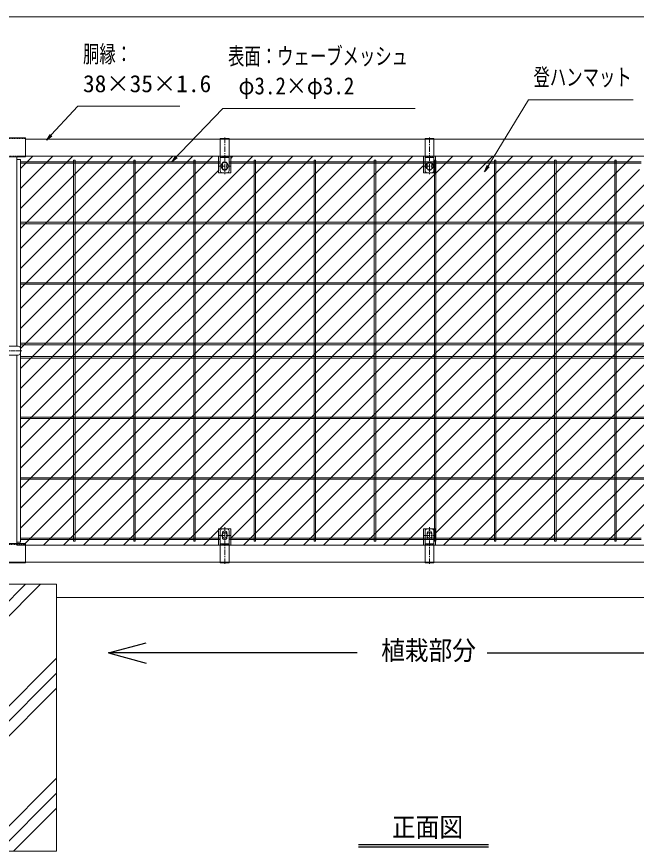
# Model space of a CAD drawing. Units: millimetres, scale not verified. Extents: x -3338 to 3345, y -2362 to 2363.
# Drawn here: x -2075 to -683, y -569 to 1307 of the extents above; entities that cross this region are included whole.
import ezdxf
from ezdxf.enums import TextEntityAlignment as Align

# ---------------------------------------------------------------- set-up
doc = ezdxf.new("R2010")
doc.units = ezdxf.units.MM
doc.header["$LTSCALE"] = 10
for name, pattern in [('USER1', [2, 1.25, -0.25, 0.25, -0.25]), ('USER2', [0.375, 0.25, -0.125]), ('USER3', [1.125, 0.75, -0.125, 0.125, -0.125])]:
    doc.linetypes.add(name, pattern=pattern)
for name, color, linetype, lineweight in [('0-0_寸法', 7, 'Continuous', 13), ('0-1_基礎', 7, 'Continuous', 13), ('0-4_胴縁', 7, 'Continuous', 13), ('0-5_継手', 7, 'Continuous', 13), ('0-6_0', 7, 'Continuous', 13), ('0-8_押え板', 6, 'Continuous', 13), ('0-9_EXTCNT-LMEC0', 4, 'Continuous', 25), ('0-A_バンド', 4, 'Continuous', 13), ('0-B_WM', 30, 'Continuous', 13), ('0-C_BN', 4, 'Continuous', 25), ('0-D_マット', 92, 'Continuous', 9)]:
    doc.layers.add(name, color=color, linetype=linetype, lineweight=lineweight)
doc.styles.add('ＭＳ ゴシック', font='')
doc.styles.get('ＭＳ ゴシック').set_extended_font_data('MS Gothic')

# ---------------------------------------------------------------- blocks, each defined once
blk = doc.blocks.new('_Open')
at = {"layer": '0-6_0', "lineweight": 25}
blk.add_line((-10, 1.667), (0, 0), dxfattribs=at)
blk.add_lwpolyline([(-10, -1.667), (0, 0), (-10, 0)], dxfattribs=at)

msp = doc.modelspace()

# ---------------------------------------------------------------- linework, layer by layer
at = {"layer": '0-0_寸法'}
msp.add_line((-2120.13, 1306.82), (-150.13, 1306.82), dxfattribs=at)
for points in [[(-690.47, 1120.24), (-925.65, 1120.24), (-1023.26, 959.26)], [(-1707.96, 1105.48), (-1937.24, 1105.48), (-2006.8, 1030.54)], [(-1179.58, 1100.62), (-1611.61, 1100.62), (-1725.38, 981.92)]]:
    msp.add_lwpolyline(points, dxfattribs=at)
at = {"layer": '0-1_基礎'}
for p, q in [((-2045.13, 31.24), (-2109.73, 31.24)), ((-1985.13, 31.24), (-2109.73, 31.24)), ((-1985.13, 31.24), (-2109.73, 31.24)), ((-2109.73, -57.52), (-2020.97, 31.24)), ((-2109.73, -23.84), (-2054.64, 31.24)), ((-285.13, 1.24), (-1985.13, 1.24)), ((-2285.13, -434.97), (-1985.13, -134.97)), ((-2285.13, -468.65), (-1985.13, -168.65)), ((-2285.13, -502.32), (-1985.13, -202.32)), ((-2149.5, -568.76), (-1985.13, -404.38)), ((-2115.83, -568.76), (-1985.13, -438.06)), ((-2082.15, -568.76), (-1985.13, -471.73)), ((-2045.13, -568.76), (-2225.13, -568.76))]:
    msp.add_line(p, q, dxfattribs=at)
msp.add_lwpolyline([(-1985.13, 31.24), (-1985.13, -568.76), (-2285.13, -568.76)], dxfattribs=at)
msp.add_lwpolyline([(-1985.13, 31.24), (-1985.13, -568.76), (-2285.13, -568.76)], dxfattribs=at)
at = {"layer": '0-4_胴縁'}
for p, q in [((-2055.13, 1031.24), (-217.63, 1031.24)), ((-2055.13, 993.24), (-217.63, 993.24)), ((-2135.13, 81.24), (-135.13, 81.24))]:
    msp.add_line(p, q, dxfattribs=at)
at = {"layer": '0-5_継手', "linetype": 'USER2'}
for p, q in [((-2111.23, 1033.04), (-2055.13, 1033.04)), ((-2116.3, 993.24), (-2055.13, 993.24)), ((-2118.15, 121.04), (-2055.13, 121.04)), ((-2118.15, 81.24), (-2055.13, 81.24))]:
    msp.add_line(p, q, dxfattribs=at)
at = {"layer": '0-5_継手'}
for p, q in [((-2110.7, 1034.64), (-2055.13, 1034.64)), ((-2055.13, 1034.64), (-2055.13, 991.64)), ((-2110.96, 991.64), (-2055.13, 991.64)), ((-2116.55, 122.64), (-2055.13, 122.64)), ((-2055.13, 122.64), (-2055.13, 79.64)), ((-2116.55, 79.64), (-2055.13, 79.64))]:
    msp.add_line(p, q, dxfattribs=at)
at = {"layer": '0-8_押え板'}
for p, q in [((-2074.03, 993.24), (-2074.03, 566.25)), ((-2074.03, 986.24), (-2066.03, 986.24)), ((-2066.03, 986.24), (-2066.03, 126.25)), ((-2074.03, 546.25), (-2074.03, 122.64)), ((-2074.03, 126.25), (-2066.03, 126.25))]:
    msp.add_line(p, q, dxfattribs=at)
at = {"layer": '0-9_EXTCNT-LMEC0'}
for p, q in [((-1868.37, -122.94), (-1783.92, -99.92)), ((-1868.37, -122.94), (-1783.92, -145.96)), ((-1306.93, -553.45), (-1015.04, -553.45)), ((-1306.93, -558.7), (-1015.04, -558.7))]:
    msp.add_line(p, q, dxfattribs=at)
for points in [[(-1309.87, -122.94), (-1868.37, -122.94), (-1783.92, -99.92)], [(-1018.12, -122.94), (-376.38, -122.94), (-460.83, -99.92)]]:
    msp.add_lwpolyline(points, dxfattribs=at)
at = {"layer": '0-A_バンド'}
for p, q in [((-1617.63, 1032.84), (-1597.63, 1032.84)), ((-1617.63, 1032.84), (-1617.63, 961.24)), ((-1597.63, 1032.84), (-1597.63, 961.24)), ((-1157.63, 1032.84), (-1137.63, 1032.84)), ((-1157.63, 1032.84), (-1157.63, 961.24)), ((-1137.63, 1032.84), (-1137.63, 961.24)), ((-1617.63, 990.64), (-1597.63, 990.64)), ((-1612.63, 976.24), (-1612.63, 966.24)), ((-1602.63, 976.24), (-1602.63, 966.24)), ((-1157.63, 990.64), (-1137.63, 990.64)), ((-1152.63, 976.24), (-1152.63, 966.24)), ((-1142.63, 976.24), (-1142.63, 966.24)), ((-1612.63, 956.24), (-1602.63, 956.24)), ((-1152.63, 956.24), (-1142.63, 956.24)), ((-2199.13, 566.25), (-2071.13, 566.25)), ((-2199.13, 546.25), (-2071.13, 546.25)), ((-2066.13, 561.25), (-2066.13, 551.25)), ((-1617.63, 79.64), (-1617.63, 151.24)), ((-1612.63, 156.24), (-1602.63, 156.24)), ((-1597.63, 79.64), (-1597.63, 151.24)), ((-1157.63, 79.64), (-1157.63, 151.24)), ((-1152.63, 156.24), (-1142.63, 156.24)), ((-1612.63, 136.24), (-1612.63, 146.24)), ((-1602.63, 136.24), (-1602.63, 146.24)), ((-1152.63, 136.24), (-1152.63, 146.24)), ((-1142.63, 136.24), (-1142.63, 146.24)), ((-1617.63, 121.84), (-1597.63, 121.84)), ((-1157.63, 121.84), (-1137.63, 121.84)), ((-1617.63, 79.64), (-1597.63, 79.64))]:
    msp.add_line(p, q, dxfattribs=at)
at = {"layer": '0-A_バンド', "linetype": 'USER1'}
for p, q in [((-1607.63, 1035.46), (-1607.63, 952.98)), ((-1147.63, 1035.46), (-1147.63, 952.98)), ((-1619.63, 971.24), (-1595.62, 971.24)), ((-1159.63, 971.24), (-1135.62, 971.24)), ((-1607.63, 77.03), (-1607.63, 159.51)), ((-1147.63, 77.03), (-1147.63, 159.51)), ((-1619.63, 141.24), (-1595.62, 141.24)), ((-1159.63, 141.24), (-1135.62, 141.24))]:
    msp.add_line(p, q, dxfattribs=at)
at = {"layer": '0-A_バンド', "linetype": 'USER2'}
for p, q in [((-1617.63, 1031.24), (-1597.63, 1031.24)), ((-1157.63, 1031.24), (-1137.63, 1031.24)), ((-1617.63, 992.24), (-1597.63, 992.24)), ((-1157.63, 992.24), (-1137.63, 992.24)), ((-1617.63, 120.24), (-1597.63, 120.24)), ((-1157.63, 120.24), (-1137.63, 120.24)), ((-1617.63, 81.24), (-1597.63, 81.24)), ((-1157.63, 81.24), (-1137.63, 81.24))]:
    msp.add_line(p, q, dxfattribs=at)
at = {"layer": '0-A_バンド', "linetype": 'USER3'}
msp.add_line((-2212.61, 556.25), (-2063.39, 556.25), dxfattribs=at)
at = {"layer": '0-A_バンド'}
msp.add_lwpolyline([(-1157.63, 79.64), (-1137.63, 79.64), (-1137.63, 151.24)], dxfattribs=at)
for centre, start, end in [((-1607.63, 976.24), 0, 180), ((-1147.63, 976.24), 0, 180), ((-1612.63, 961.24), 180, 270), ((-1607.63, 966.24), 180, 0), ((-1602.63, 961.24), 270, 0), ((-1152.63, 961.24), 180, 270), ((-1147.63, 966.24), 180, 0), ((-1142.63, 961.24), 270, 0), ((-2071.13, 561.25), 0, 90), ((-2071.13, 551.25), 270, 0), ((-1612.63, 151.24), 90, 180), ((-1607.63, 146.24), 0, 180), ((-1602.63, 151.24), 0, 90), ((-1152.63, 151.24), 90, 180), ((-1147.63, 146.24), 0, 180), ((-1142.63, 151.24), 0, 90), ((-1607.63, 136.24), 180, 0), ((-1147.63, 136.24), 180, 0)]:
    msp.add_arc(centre, 5, start, end, dxfattribs=at)
at = {"layer": '0-B_WM'}
for p, q in [((-1617.63, 980.84), (-2066.03, 980.84)), ((-1617.63, 977.64), (-2066.03, 977.64)), ((-1946.72, 128.24), (-1946.72, 984.24)), ((-1946.72, 984.24), (-1943.52, 984.24)), ((-1943.52, 128.24), (-1943.52, 984.24)), ((-1811.72, 128.24), (-1811.72, 984.24)), ((-1811.72, 984.24), (-1808.52, 984.24)), ((-1808.52, 128.24), (-1808.52, 984.24)), ((-1676.72, 128.24), (-1676.72, 984.24)), ((-1676.72, 984.24), (-1673.52, 984.24)), ((-1673.52, 128.24), (-1673.52, 984.24)), ((-1137.12, 980.84), (-1597.63, 980.84)), ((-1137.12, 977.64), (-1597.63, 977.64)), ((-1541.72, 128.24), (-1541.72, 984.24)), ((-1541.72, 984.24), (-1538.52, 984.24)), ((-1538.52, 128.24), (-1538.52, 984.24)), ((-1406.72, 128.24), (-1406.72, 984.24)), ((-1406.72, 984.24), (-1403.52, 984.24)), ((-1403.52, 128.24), (-1403.52, 984.24)), ((-1271.72, 128.24), (-1271.72, 984.24)), ((-1271.72, 984.24), (-1268.52, 984.24)), ((-1268.52, 128.24), (-1268.52, 984.24)), ((-672.63, 980.84), (-1139.38, 980.84)), ((-672.63, 977.64), (-1139.38, 977.64)), ((-1136.72, 128.24), (-1136.72, 984.24)), ((-1136.72, 984.24), (-1133.52, 984.24)), ((-1133.52, 128.24), (-1133.52, 984.24)), ((-1001.72, 128.24), (-1001.72, 984.24)), ((-1001.72, 984.24), (-998.52, 984.24)), ((-998.52, 128.24), (-998.52, 984.24)), ((-866.72, 128.24), (-866.72, 984.24)), ((-866.72, 984.24), (-863.52, 984.24)), ((-863.52, 128.24), (-863.52, 984.24)), ((-731.72, 128.24), (-731.72, 984.24)), ((-731.72, 984.24), (-728.52, 984.24)), ((-728.52, 128.24), (-728.52, 984.24)), ((-204.22, 844.84), (-2066.03, 844.84)), ((-204.22, 841.64), (-2066.03, 841.64)), ((-204.22, 708.84), (-2066.03, 708.84)), ((-204.22, 705.64), (-2066.03, 705.64)), ((-204.22, 572.84), (-2066.03, 572.84)), ((-204.22, 569.64), (-2066.03, 569.64)), ((-204.22, 542.84), (-2066.03, 542.84)), ((-204.22, 539.64), (-2066.03, 539.64)), ((-204.22, 406.84), (-2066.03, 406.84)), ((-204.22, 403.64), (-2066.03, 403.64)), ((-204.22, 270.84), (-2066.03, 270.84)), ((-204.22, 267.64), (-2066.03, 267.64)), ((-1617.63, 134.84), (-2066.03, 134.84)), ((-1620.13, 134.84), (-2066.03, 134.84)), ((-1617.63, 131.64), (-2066.03, 131.64)), ((-1617.63, 131.64), (-2066.03, 131.64)), ((-1617.63, 131.64), (-2066.03, 131.64)), ((-1157.63, 134.84), (-1597.63, 134.84)), ((-1136.72, 134.84), (-1597.63, 134.84)), ((-1136.72, 131.64), (-1597.63, 131.64)), ((-1159.38, 131.64), (-1597.63, 131.64)), ((-1159.38, 131.64), (-1597.63, 131.64)), ((-674.38, 134.84), (-1137.63, 134.84)), ((-672.63, 131.64), (-1137.63, 131.64)), ((-672.63, 134.84), (-1137.13, 134.84)), ((-672.63, 131.64), (-1137.13, 131.64)), ((-672.63, 131.64), (-1137.13, 131.64)), ((-1943.52, 128.24), (-1946.72, 128.24)), ((-1808.52, 128.24), (-1811.72, 128.24)), ((-1673.52, 128.24), (-1676.72, 128.24)), ((-1538.52, 128.24), (-1541.72, 128.24)), ((-1403.52, 128.24), (-1406.72, 128.24)), ((-1268.52, 128.24), (-1271.72, 128.24)), ((-1133.52, 128.24), (-1136.72, 128.24)), ((-998.52, 128.24), (-1001.72, 128.24)), ((-863.52, 128.24), (-866.72, 128.24)), ((-728.52, 128.24), (-731.72, 128.24))]:
    msp.add_line(p, q, dxfattribs=at)
at = {"layer": '0-C_BN', "lineweight": 13}
for centre, radius in [((-1607.63, 971.24), 8), ((-1607.63, 971.24), 8), ((-1147.63, 971.24), 8), ((-1147.63, 971.24), 8), ((-1607.63, 141.24), 6), ((-1607.63, 141.24), 6), ((-1147.63, 141.24), 6), ((-1147.63, 141.24), 6)]:
    msp.add_circle(centre, radius, dxfattribs=at)
at = {"layer": '0-D_マット'}
for p, q in [((-2066.03, 965.54), (-2038.32, 993.24)), ((-2066.03, 920.64), (-1993.42, 993.24)), ((-2066.03, 875.74), (-1948.52, 993.24)), ((-2066.03, 830.83), (-1903.62, 993.24)), ((-2066.03, 785.93), (-1858.72, 993.24)), ((-2066.03, 741.03), (-1813.82, 993.24)), ((-2066.03, 696.13), (-1768.92, 993.24)), ((-2066.03, 651.23), (-1724.01, 993.24)), ((-2066.03, 606.33), (-1679.11, 993.24)), ((-2066.03, 561.43), (-1634.21, 993.24)), ((-2066.03, 471.62), (-1544.41, 993.24)), ((-2066.03, 426.72), (-1499.51, 993.24)), ((-2066.03, 381.82), (-1454.61, 993.24)), ((-2066.03, 336.92), (-1409.71, 993.24)), ((-2066.03, 292.02), (-1364.8, 993.24)), ((-2066.03, 247.12), (-1319.9, 993.24)), ((-2066.03, 202.22), (-1275, 993.24)), ((-2066.03, 157.32), (-1230.1, 993.24)), ((-2059.2, 119.24), (-1185.2, 993.24)), ((-1969.4, 119.24), (-1095.4, 993.24)), ((-1924.5, 119.24), (-1050.5, 993.24)), ((-1879.59, 119.24), (-1005.59, 993.24)), ((-1834.69, 119.24), (-960.69, 993.24)), ((-1789.79, 119.24), (-915.79, 993.24)), ((-1744.89, 119.24), (-870.89, 993.24)), ((-1699.99, 119.24), (-825.99, 993.24)), ((-1655.09, 119.24), (-781.09, 993.24)), ((-1594.13, 988.43), (-1589.31, 993.24)), ((-1594.13, 135.3), (-736.19, 993.24)), ((-1594.13, 993.24), (-1594.13, 956.24)), ((-1565.28, 119.24), (-691.28, 993.24)), ((-1475.48, 119.24), (-601.48, 993.24)), ((-1430.58, 119.24), (-556.58, 993.24)), ((-1385.68, 119.24), (-511.68, 993.24)), ((-1340.78, 119.24), (-466.78, 993.24)), ((-1295.88, 119.24), (-421.88, 993.24)), ((-1250.98, 119.24), (-376.98, 993.24)), ((-1206.07, 119.24), (-332.07, 993.24)), ((-1134.13, 146.29), (-287.17, 993.24)), ((-1134.13, 993.24), (-1134.13, 956.24)), ((-1116.27, 119.24), (-242.27, 993.24)), ((-1071.37, 119.24), (-197.37, 993.24)), ((-2066.03, 516.53), (-1621.13, 961.43)), ((-2014.3, 119.24), (-1161.13, 972.41)), ((-1520.38, 119.24), (-676.13, 963.5)), ((-1594.13, 956.24), (-1621.13, 956.24)), ((-1134.13, 956.24), (-1161.13, 956.24)), ((-1026.47, 119.24), (-204.22, 941.49)), ((-981.57, 119.24), (-204.22, 896.59)), ((-936.67, 119.24), (-204.22, 851.69)), ((-891.77, 119.24), (-204.22, 806.79)), ((-846.86, 119.24), (-204.22, 761.88)), ((-801.96, 119.24), (-204.22, 716.98)), ((-757.06, 119.24), (-204.22, 672.08)), ((-712.16, 119.24), (-204.22, 627.18)), ((-1594.13, 156.24), (-1621.13, 156.24)), ((-1594.13, 119.24), (-1594.13, 156.24)), ((-1134.13, 156.24), (-1161.13, 156.24)), ((-1134.13, 119.24), (-1134.13, 156.24)), ((-1161.17, 119.24), (-1161.13, 119.29))]:
    msp.add_line(p, q, dxfattribs=at)
for points in [[(-2074.03, 993.24), (-196.22, 993.24), (-196.22, 986.24), (-204.22, 986.24), (-204.22, 126.25), (-196.22, 126.25), (-196.12, 119.24), (-2074.13, 119.24), (-2074.13, 126.25)], [(-2074.03, 126.25), (-2066.03, 126.25), (-2066.03, 986.24), (-2074.03, 986.24), (-2074.03, 993.24)], [(-1594.13, 993.24), (-1621.13, 993.24), (-1621.13, 956.24)], [(-1134.13, 993.24), (-1161.13, 993.24), (-1161.13, 956.24)], [(-1594.13, 119.24), (-1621.13, 119.24), (-1621.13, 156.24)], [(-1134.13, 119.24), (-1161.13, 119.24), (-1161.13, 156.24)]]:
    msp.add_lwpolyline(points, dxfattribs=at)

# ---------------------------------------------------------------- block references
at = {"layer": '0-0_寸法', "xscale": 1.5, "yscale": 1.5}
for p, rotation in [((-2007.83, 1029.45), 226.52125), ((-1726.43, 980.84), 225.83917), ((-1024.05, 957.99), 238.37968)]:
    msp.add_blockref('_Open', p, dxfattribs=dict(at, rotation=rotation))

# ---------------------------------------------------------------- texts
at = {"layer": '0-0_寸法', "style": 'ＭＳ ゴシック'}
for s, height, width, p in [('胴縁：', 38.49, 0.7, (-1925.74, 1192.24)), ('表面：ウェーブメッシュ', 38.49, 0.7, (-1600.11, 1187.38)), ('登ハンマット', 38.49, 0.7, (-914.15, 1140.34)), (' φ3.2×φ3.2', 38.48, 0.9, (-1600.11, 1120.72))]:
    msp.add_text(s, height=height, dxfattribs=dict(at, width=width)).set_placement(p, align=Align.BOTTOM_LEFT)
msp.add_text('38×35×1.6', height=38.48, dxfattribs=at).set_placement((-1925.74, 1125.57), align=Align.BOTTOM_LEFT)
at = {"layer": '0-9_EXTCNT-LMEC0', "style": 'ＭＳ ゴシック', "width": 0.9}
for s, p in [('植栽部分', (-1256.19, -151.69)), ('正面図', (-1232.01, -549.03))]:
    msp.add_text(s, height=43.33, dxfattribs=at).set_placement(p, align=Align.BOTTOM_LEFT)

doc.saveas('drawing.dxf')
